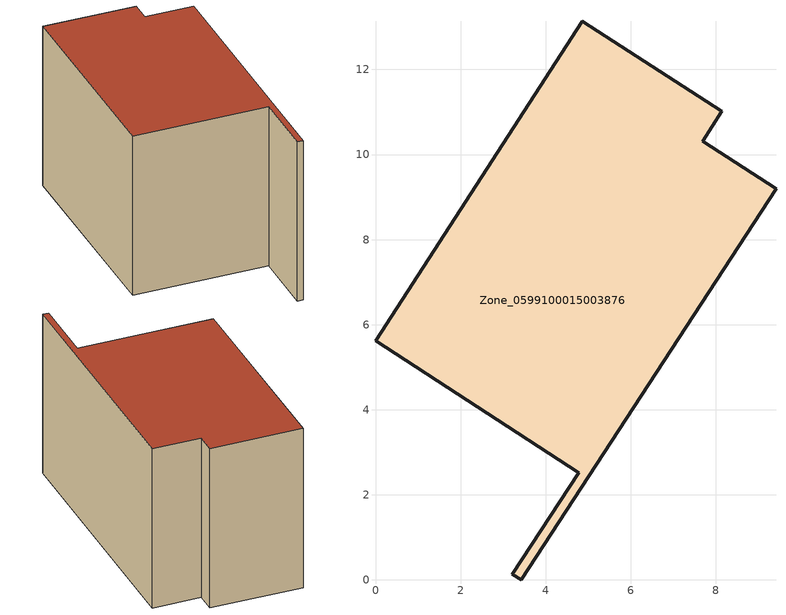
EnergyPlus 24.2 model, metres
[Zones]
Zone_0599100015003876
 floor ground (C_G): 0,5.63 4.86,13.14 8.14,11.01 7.69,10.31 9.41,9.19 3.42,0 3.22,0.13 4.78,2.52 z0.83
 wall outside (C_F): 7.69,10.31 8.14,11.01 4.86,13.14 0,5.63 4.78,2.52 3.22,0.13 3.42,0 9.41,9.19 7.69,10.31 z0.83:7.99
 roof outside (C_R): 3.42,0 9.41,9.19 7.69,10.31 8.14,11.01 4.86,13.14 0,5.63 4.78,2.52 3.22,0.13 z7.99
[BUILDING]
Pand.0599100015003876: North Axis=0; Terrain=City; Loads Convergence Tolerance Value=0.04; Temperature Convergence Tolerance Value=0.4; Solar Distribution=FullExterior; Maximum Number of Warmup Days=25; Minimum Number of Warmup Days=1
[Site:Location]
Rotterdam.The.Hague.AP_ZH_NLD Design_Conditions: Latitude=51.96; Longitude=4.45; Time Zone=1; Elevation=-4.5
[SITE:GROUNDTEMPERATURE:BUILDINGSURFACE]
18, 18, 18, 18, 18, 18, 18, 18, 18, 18, 18, 18
[MATERIAL] Thermal Absorptance=0.9; Solar Absorptance=0.7; Visible Absorptance=0.7
Name | Roughness | Thickness | Conductivity | Density | Specific Heat
G.TI.1965-1974 | MediumSmooth | 0.15 | 0.882353 | 540 | 1210
F.TI.1965-1974 | Rough | 0.3 | 0.697674 | 1920 | 840
R.TI.1965-1974 | MediumRough | 0.2 | 0.232558 | 1500 | 1000
[CONSTRUCTION]
C_G: G.TI.1965-1974
C_F: F.TI.1965-1974
C_R: R.TI.1965-1974
[ZONE]
Zone_0599100015003876: Type=1; Multiplier=1; Ceiling Height=Autocalculate; Volume=Autocalculate; Floor Area=autocalculate; Part of Total Floor Area=Yes
[ZONEINFILTRATION:DESIGNFLOWRATE]
Infil_Zone_0599100015003876: Zone or ZoneList or Space or SpaceList=Zone_0599100015003876; Schedule=AlwaysOn; Design Flow Rate Calculation Method=Flow/Area; Flow Rate per Floor Area=0.003; Constant Term Coefficient=1; Temperature Term Coefficient=0; Velocity Term Coefficient=0; Velocity Squared Term Coefficient=0
[HVACTEMPLATE:ZONE:IDEALLOADSAIRSYSTEM]
Zone_0599100015003876: Maximum Heating Supply Air Temperature=50; Minimum Cooling Supply Air Temperature=13; Maximum Heating Supply Air Humidity Ratio=0.0156; Minimum Cooling Supply Air Humidity Ratio=0.0077; Heating Limit=NoLimit; Cooling Limit=NoLimit; Dehumidification Control Type=ConstantSensibleHeatRatio; Cooling Sensible Heat Ratio=0.7; Dehumidification Setpoint=60; Humidification Control Type=None; Humidification Setpoint=30; Outdoor Air Method=None; Outdoor Air Flow Rate per Person=0.00944; Outdoor Air Flow Rate per Zone Floor Area=0; Outdoor Air Flow Rate per Zone=0; Demand Controlled Ventilation Type=None; Outdoor Air Economizer Type=NoEconomizer; Heat Recovery Type=None; Sensible Heat Recovery Effectiveness=0.7; Latent Heat Recovery Effectiveness=0.65
[ZONECONTROL:THERMOSTAT]
ThermostatControl_Zone_0599100015003876: Zone or ZoneList=Zone_0599100015003876; Control Type Schedule=DualSetpointControlType; Control 1=Thermostat_Zone_0599100015003876; Temperature Difference Between Cutout And Setpoint=0
[THERMOSTATSETPOINT:DUALSETPOINT]
Thermostat_Zone_0599100015003876: Heating Setpoint Temperature Schedule=HeatingSetpoint_Zone_0599100015003876; Cooling Setpoint Temperature Schedule=CoolingSetpoint_Zone_0599100015003876
[SCHEDULE:COMPACT]
HeatingSetpoint_Zone_0599100015003876: Through: 12/31, For: AllDays, Until: 24:00, 21
CoolingSetpoint_Zone_0599100015003876: Through: 12/31, For: AllDays, Until: 24:00, 24
DualSetpointControlType: Through: 12/31, For: AllDays, Until: 24:00, 4
AlwaysOn: Through: 12/31, For: AllDays, Until: 24:00, 1
